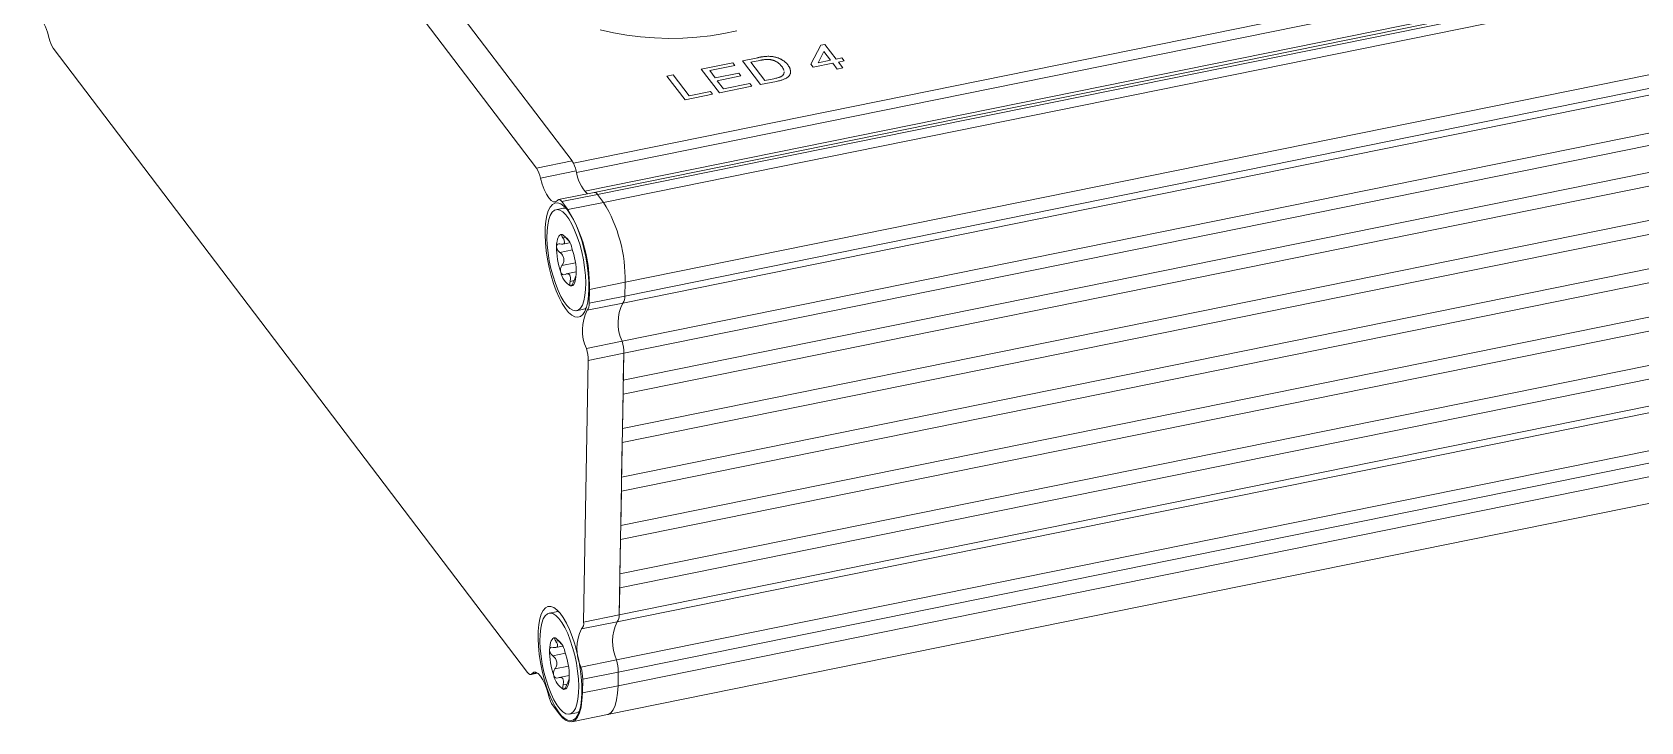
# Paper-space layout 'Sheet1' of a CAD drawing. Header units: millimetres. Extents: x 2 to 278, y 1 to 215.
# Drawn here: x 169.36 to 212.29, y 118.97 to 137.38 of the extents above; entities that cross this region are included whole.
import ezdxf

# ---------------------------------------------------------------- set-up
doc = ezdxf.new("R2010")
doc.units = ezdxf.units.MM

psp = doc.layouts.new('Sheet1')

# ---------------------------------------------------------------- linework, layer by layer
at = {"color": 7, "linetype": 'Continuous', "lineweight": 18}
for p, q in [((182.817, 133.751), (170.159, 150.416)), ((183.768, 133.943), (171.11, 150.609)), ((254.698, 147.451), (184.11, 133.135)), ((254.95, 147.419), (184.361, 133.103)), ((255.034, 147.367), (184.445, 133.052)), ((184.608, 132.837), (255.197, 147.153)), ((185.182, 130.704), (255.771, 145.02)), ((255.709, 144.467), (185.12, 130.151)), ((185.176, 130.336), (255.765, 144.652)), ((185.102, 129.131), (255.691, 143.446)), ((255.738, 143.126), (185.149, 128.81)), ((185.137, 128.09), (255.726, 142.406)), ((255.719, 142.033), (185.131, 127.717)), ((185.115, 126.798), (255.703, 141.114)), ((255.697, 140.74), (185.108, 126.425)), ((185.092, 125.505), (255.681, 139.821)), ((255.675, 139.448), (185.086, 125.132)), ((185.07, 124.213), (255.659, 138.529)), ((255.652, 138.156), (185.063, 123.84)), ((169.926, 136.953), (182.584, 120.288)), ((185.048, 122.92), (255.636, 137.236)), ((190.144, 136.528), (190.411, 137.034)), ((190.144, 136.528), (190.411, 137.034)), ((190.411, 137.034), (190.518, 137.056)), ((190.411, 137.034), (190.518, 137.056)), ((190.411, 137.034), (190.411, 137.034)), ((190.518, 137.056), (190.815, 136.664)), ((190.518, 137.056), (190.815, 136.664)), ((190.518, 137.056), (190.518, 137.056)), ((255.63, 136.863), (185.041, 122.547)), ((187.217, 136.396), (188.056, 136.566)), ((187.217, 136.396), (188.056, 136.566)), ((188.056, 136.566), (188.112, 136.493)), ((188.056, 136.566), (188.112, 136.493)), ((188.056, 136.566), (188.056, 136.566)), ((188.315, 136.619), (188.722, 136.701)), ((188.315, 136.619), (188.722, 136.701)), ((188.799, 135.982), (188.315, 136.619)), ((188.78, 136.628), (188.539, 136.579)), ((188.539, 136.579), (188.911, 136.09)), ((188.539, 136.579), (188.911, 136.09)), ((188.539, 136.579), (188.539, 136.579)), ((188.722, 136.701), (188.722, 136.701)), ((188.939, 136.735), (188.939, 136.735)), ((189.147, 136.724), (189.147, 136.724)), ((189.531, 136.502), (189.531, 136.502)), ((190.206, 136.447), (190.144, 136.528)), ((190.725, 136.552), (190.206, 136.447)), ((190.489, 136.863), (190.332, 136.566)), ((190.332, 136.566), (190.663, 136.633)), ((190.332, 136.566), (190.663, 136.633)), ((190.332, 136.566), (190.332, 136.566)), ((190.663, 136.633), (190.489, 136.863)), ((190.663, 136.633), (190.663, 136.633)), ((190.842, 136.397), (190.725, 136.552)), ((190.815, 136.664), (190.968, 136.695)), ((190.815, 136.664), (190.968, 136.695)), ((190.815, 136.664), (190.815, 136.664)), ((191.03, 136.614), (190.877, 136.583)), ((190.877, 136.583), (190.995, 136.428)), ((190.877, 136.583), (190.995, 136.428)), ((190.877, 136.583), (190.877, 136.583)), ((190.968, 136.695), (191.03, 136.614)), ((190.968, 136.695), (191.03, 136.614)), ((190.968, 136.695), (190.968, 136.695)), ((185.029, 121.828), (255.617, 136.144)), ((186.302, 136.21), (186.47, 136.244)), ((186.302, 136.21), (186.47, 136.244)), ((186.786, 135.574), (186.302, 136.21)), ((186.47, 136.244), (186.898, 135.682)), ((186.47, 136.244), (186.898, 135.681)), ((186.47, 136.244), (186.47, 136.244)), ((187.701, 135.76), (187.217, 136.396)), ((188.112, 136.493), (187.441, 136.357)), ((187.441, 136.357), (187.59, 136.161)), ((187.441, 136.357), (187.59, 136.161)), ((187.441, 136.357), (187.441, 136.357)), ((187.59, 136.161), (188.215, 136.288)), ((187.59, 136.161), (188.215, 136.288)), ((187.59, 136.161), (187.59, 136.161)), ((188.271, 136.214), (187.645, 136.087)), ((187.645, 136.087), (187.813, 135.867)), ((187.645, 136.087), (187.813, 135.867)), ((187.645, 136.087), (187.645, 136.087)), ((188.215, 136.288), (188.271, 136.214)), ((188.215, 136.288), (188.271, 136.214)), ((188.215, 136.288), (188.215, 136.288)), ((188.911, 136.09), (189.156, 136.14)), ((188.911, 136.09), (189.156, 136.139)), ((188.911, 136.09), (188.911, 136.09)), ((189.156, 136.139), (189.156, 136.14)), ((189.403, 136.241), (189.403, 136.242)), ((190.995, 136.428), (190.842, 136.397)), ((255.561, 135.958), (184.973, 121.642)), ((187.518, 135.723), (186.786, 135.574)), ((186.898, 135.682), (187.462, 135.796)), ((186.898, 135.681), (187.462, 135.796)), ((186.898, 135.681), (186.898, 135.682)), ((187.462, 135.796), (187.518, 135.723)), ((187.462, 135.796), (187.518, 135.723)), ((187.462, 135.796), (187.462, 135.796)), ((188.57, 135.936), (187.701, 135.76)), ((187.813, 135.867), (188.514, 136.009)), ((187.813, 135.867), (188.514, 136.009)), ((187.813, 135.867), (187.813, 135.867)), ((188.514, 136.009), (188.57, 135.936)), ((188.514, 136.009), (188.57, 135.936)), ((188.514, 136.009), (188.514, 136.009)), ((189.225, 136.069), (188.799, 135.982)), ((184.955, 120.622), (255.544, 134.938)), ((255.591, 134.617), (185.002, 120.301)), ((182.817, 133.751), (183.768, 133.943)), ((184.996, 119.934), (255.585, 134.25)), ((183.878, 133.679), (182.927, 133.487)), ((184.361, 133.103), (183.41, 132.911)), ((184.714, 119.164), (255.303, 133.48)), ((183.528, 132.679), (183.343, 132.642)), ((184.445, 133.052), (183.494, 132.859)), ((183.657, 132.644), (183.494, 132.859)), ((183.657, 132.644), (184.608, 132.837)), ((184.445, 133.052), (184.608, 132.837)), ((183.52, 131.724), (183.703, 131.761)), ((183.88, 130.981), (183.615, 130.927)), ((184.225, 130.143), (184.232, 130.511)), ((184.232, 130.511), (185.182, 130.704)), ((185.182, 130.704), (185.176, 130.336)), ((185.12, 130.151), (184.169, 129.958)), ((184.225, 130.143), (185.176, 130.336)), ((183.89, 129.946), (184.075, 129.984)), ((184.152, 128.938), (185.102, 129.131)), ((185.149, 128.81), (184.199, 128.617)), ((185.029, 121.828), (185.149, 128.81)), ((185.149, 128.81), (185.137, 128.09)), ((184.078, 121.635), (184.199, 128.617)), ((185.131, 127.717), (185.115, 126.798)), ((185.108, 126.425), (185.092, 125.505)), ((185.086, 125.132), (185.07, 124.213)), ((185.063, 123.84), (185.048, 122.92)), ((185.041, 122.547), (185.029, 121.828)), ((183.342, 121.909), (183.157, 121.871)), ((184.973, 121.642), (184.022, 121.45)), ((184.078, 121.635), (185.029, 121.828)), ((183.334, 120.954), (183.516, 120.991)), ((184.004, 120.429), (184.955, 120.622)), ((182.668, 120.236), (182.849, 120.273)), ((183.694, 120.211), (183.428, 120.157)), ((185.002, 120.301), (184.052, 120.109)), ((185.002, 120.301), (184.996, 119.934)), ((184.045, 119.741), (184.052, 120.109)), ((184.045, 119.741), (184.996, 119.934)), ((183.261, 119.396), (183.424, 119.181)), ((183.703, 119.176), (183.889, 119.214)), ((183.763, 118.972), (184.714, 119.164))]:
    psp.add_line(p, q, dxfattribs=at)
at = {"color": 8, "linetype": 'Continuous', "lineweight": 18}
for p, q in [((183.803, 133.886), (254.355, 148.195)), ((254.462, 147.945), (183.89, 133.633)), ((183.593, 131.905), (183.523, 131.891)), ((183.779, 131.572), (183.439, 131.503)), ((183.86, 131.227), (183.498, 131.153)), ((183.822, 130.75), (183.716, 130.729)), ((183.407, 121.135), (183.337, 121.121)), ((183.593, 120.802), (183.253, 120.733)), ((182.698, 120.256), (182.831, 120.283)), ((183.674, 120.457), (183.311, 120.383)), ((183.636, 119.98), (183.53, 119.958))]:
    psp.add_line(p, q, dxfattribs=at)
at = {"color": 7, "linetype": 'Continuous', "lineweight": 18, "flags": 128}
for points in [[(169.816, 137.217), (169.771, 137.378), (169.717, 137.524), (169.657, 137.65), (169.593, 137.749), (169.529, 137.818), (169.468, 137.852), (169.411, 137.851), (169.363, 137.813)], [(184.523, 137.447), (184.872, 137.367), (185.231, 137.304), (185.599, 137.258), (185.973, 137.229), (186.349, 137.217), (186.725, 137.223), (187.097, 137.247), (187.463, 137.288), (187.821, 137.346), (188.166, 137.421)], [(182.927, 133.487), (182.972, 133.326), (183.026, 133.18), (183.086, 133.054), (183.15, 132.955), (183.214, 132.886), (183.275, 132.852), (183.331, 132.853), (183.38, 132.891)], [(184.22, 130.527), (184.21, 130.343), (184.188, 130.179), (184.155, 130.04), (184.11, 129.927), (184.055, 129.843), (183.991, 129.79), (183.92, 129.77), (183.842, 129.782), (183.76, 129.826), (183.676, 129.902), (183.59, 130.007), (183.505, 130.14), (183.424, 130.298), (183.346, 130.477), (183.275, 130.673), (183.211, 130.883), (183.157, 131.101), (183.112, 131.324), (183.079, 131.546), (183.058, 131.763), (183.049, 131.97), (183.052, 132.163), (183.068, 132.337), (183.095, 132.489), (183.135, 132.616), (183.185, 132.714), (183.244, 132.782), (183.312, 132.819), (183.387, 132.823), (183.467, 132.795), (183.55, 132.735), (183.636, 132.644), (183.721, 132.525), (183.804, 132.379), (183.884, 132.21), (183.959, 132.022), (184.026, 131.819), (184.085, 131.604), (184.135, 131.383), (184.174, 131.16), (184.201, 130.94), (184.217, 130.727), (184.22, 130.527)], [(183.189, 132.491), (183.148, 132.378), (183.119, 132.239), (183.103, 132.077), (183.099, 131.895), (183.107, 131.698), (183.129, 131.492), (183.162, 131.28), (183.206, 131.069), (183.261, 130.864), (183.324, 130.669), (183.395, 130.489), (183.471, 130.329), (183.55, 130.193), (183.631, 130.084), (183.712, 130.005), (183.79, 129.958), (183.865, 129.944), (183.933, 129.962), (183.993, 130.014), (184.044, 130.097), (184.084, 130.21), (184.113, 130.349), (184.13, 130.511), (184.134, 130.693), (184.125, 130.89), (184.104, 131.096), (184.071, 131.308), (184.026, 131.519), (183.972, 131.724), (183.909, 131.919), (183.838, 132.099), (183.762, 132.259), (183.683, 132.395), (183.601, 132.504), (183.521, 132.583), (183.442, 132.63), (183.368, 132.644), (183.3, 132.626), (183.24, 132.574), (183.189, 132.491)], [(183.494, 132.859), (183.478, 132.878), (183.463, 132.893), (183.447, 132.903), (183.432, 132.91), (183.418, 132.912), (183.404, 132.909), (183.391, 132.902), (183.38, 132.891)], [(183.611, 132.674), (183.553, 132.682), (183.528, 132.679)], [(183.502, 131.981), (183.472, 131.979), (183.445, 131.965), (183.42, 131.94), (183.399, 131.903), (183.381, 131.857), (183.368, 131.8), (183.358, 131.735), (183.353, 131.663)], [(183.73, 130.607), (183.76, 130.609), (183.788, 130.623), (183.813, 130.648), (183.834, 130.685), (183.852, 130.731), (183.865, 130.788), (183.874, 130.853), (183.879, 130.925)], [(184.075, 129.984), (184.118, 130), (184.149, 130.021)], [(184.033, 119.757), (184.024, 119.573), (184.002, 119.409), (183.968, 119.269), (183.923, 119.157), (183.869, 119.073), (183.805, 119.02), (183.733, 119), (183.656, 119.012), (183.574, 119.056), (183.489, 119.132), (183.404, 119.237), (183.319, 119.37), (183.237, 119.528), (183.16, 119.707), (183.089, 119.903), (183.025, 120.113), (182.97, 120.331), (182.926, 120.554), (182.893, 120.776), (182.871, 120.993), (182.862, 121.2), (182.865, 121.393), (182.881, 121.567), (182.909, 121.719), (182.948, 121.845), (182.998, 121.944), (183.058, 122.012), (183.126, 122.049), (183.2, 122.053), (183.28, 122.025), (183.364, 121.965), (183.449, 121.874), (183.534, 121.755), (183.618, 121.609), (183.698, 121.44), (183.772, 121.252), (183.84, 121.048), (183.899, 120.834), (183.949, 120.613), (183.988, 120.389), (184.015, 120.169), (184.03, 119.957), (184.033, 119.757)], [(183.424, 121.903), (183.367, 121.912), (183.342, 121.909)], [(183.002, 121.721), (182.962, 121.608), (182.933, 121.469), (182.916, 121.306), (182.912, 121.125), (182.921, 120.928), (182.942, 120.722), (182.975, 120.51), (183.02, 120.299), (183.074, 120.093), (183.138, 119.898), (183.208, 119.719), (183.284, 119.559), (183.364, 119.423), (183.445, 119.314), (183.526, 119.235), (183.604, 119.188), (183.678, 119.173), (183.746, 119.192), (183.807, 119.244), (183.857, 119.327), (183.898, 119.439), (183.927, 119.579), (183.944, 119.741), (183.948, 119.923), (183.939, 120.12), (183.918, 120.326), (183.884, 120.538), (183.84, 120.749), (183.785, 120.954), (183.722, 121.149), (183.652, 121.329), (183.576, 121.489), (183.496, 121.624), (183.415, 121.733), (183.334, 121.812), (183.256, 121.86), (183.182, 121.874), (183.114, 121.856), (183.053, 121.804), (183.002, 121.721)], [(183.316, 121.211), (183.286, 121.209), (183.258, 121.195), (183.234, 121.17), (183.212, 121.133), (183.195, 121.086), (183.181, 121.03), (183.172, 120.965), (183.167, 120.892)], [(182.584, 120.288), (182.6, 120.269), (182.616, 120.254), (182.631, 120.243), (182.646, 120.237), (182.661, 120.235), (182.674, 120.238), (182.687, 120.245), (182.698, 120.256)], [(183.151, 119.66), (183.106, 119.82), (183.052, 119.967), (182.992, 120.093), (182.929, 120.192), (182.865, 120.26), (182.803, 120.295), (182.747, 120.293), (182.698, 120.256)], [(183.544, 119.837), (183.574, 119.839), (183.602, 119.853), (183.626, 119.878), (183.648, 119.914), (183.665, 119.961), (183.679, 120.018), (183.688, 120.083), (183.693, 120.155)], [(184.996, 119.934), (184.985, 119.733), (184.959, 119.556), (184.92, 119.408), (184.868, 119.293), (184.804, 119.212), (184.731, 119.169), (184.714, 119.164)], [(184.714, 119.164), (184.731, 119.169), (184.804, 119.212), (184.868, 119.293), (184.92, 119.408), (184.959, 119.556), (184.985, 119.733), (184.996, 119.934)], [(183.424, 119.181), (183.518, 119.075), (183.61, 119.004), (183.698, 118.971), (183.78, 118.976), (183.854, 119.019), (183.917, 119.1), (183.97, 119.215), (184.009, 119.363), (184.034, 119.54), (184.045, 119.741)], [(183.889, 119.214), (183.932, 119.23), (183.962, 119.251)]]:
    psp.add_lwpolyline(points, dxfattribs=at)
at = {"color": 7, "linetype": 'Continuous', "lineweight": 18}
for centre, radius, start, end in [((170.555, 137.371), 0.755, 191.7646, 213.5959), ((183.138, 133.525), 0.755, 11.7646, 33.5959), ((182.188, 133.333), 0.755, 11.7646, 33.5959), ((184.942, 133.824), 1.074, 187.7397, 224.8182), ((184.37, 133.333), 0.327, 217.3043, 234.5674), ((184.36, 133.008), 0.0957, 27.1683, 89.3603), ((180.36, 130.613), 3.873, 358.4968, 31.6361), ((181.311, 130.805), 3.873, 358.4968, 31.6361), ((183.242, 131.517), 0.532, 10.3212, 60.6779), ((185.316, 131.636), 1.963, 179.2149, 199.65), ((181.917, 130.952), 1.963, 359.2149, 19.65), ((183.991, 131.071), 0.532, 190.3212, 240.6779), ((183.993, 130.112), 0.234, 318.823, 7.6), ((186.177, 129.622), 1.182, 153.4362, 204.5808), ((184.944, 130.305), 0.234, 318.823, 7.6), ((185.227, 129.429), 1.182, 153.4362, 204.5808), ((183.092, 128.618), 1.107, 359.9329, 16.7781), ((184.042, 128.811), 1.107, 359.9329, 16.7781), ((183.846, 121.604), 0.234, 318.823, 7.6), ((186.03, 121.114), 1.182, 153.4362, 204.5808), ((184.796, 121.797), 0.234, 318.823, 7.6), ((183.055, 120.747), 0.532, 10.3212, 60.6779), ((185.079, 120.921), 1.182, 153.4362, 204.5808), ((185.13, 120.866), 1.963, 179.2149, 199.65), ((181.73, 120.182), 1.963, 359.2149, 19.65), ((183.895, 120.303), 1.107, 359.9329, 16.7781), ((183.805, 120.301), 0.532, 190.3212, 240.6779), ((182.945, 120.11), 1.107, 359.9329, 16.7781), ((183.89, 119.814), 0.755, 191.7646, 213.5959)]:
    psp.add_arc(centre, radius, start, end, dxfattribs=at)
for points, knots in [([(188.722, 136.701), (188.733, 136.703), (188.755, 136.708), (188.787, 136.714), (188.817, 136.719), (188.845, 136.723), (188.871, 136.727), (188.895, 136.731), (188.918, 136.733), (188.932, 136.734), (188.939, 136.735)], [0, 0, 0, 0, 0.1578913, 0.306795, 0.4456752, 0.5745567, 0.6946308, 0.8059774, 0.9077641, 1, 1, 1, 1]), ([(188.722, 136.701), (188.733, 136.703), (188.755, 136.708), (188.787, 136.714), (188.817, 136.719), (188.845, 136.723), (188.871, 136.727), (188.895, 136.73), (188.918, 136.733), (188.932, 136.734), (188.939, 136.735)], [0, 0, 0, 0, 0.1578913, 0.306795, 0.4456752, 0.5745567, 0.6946308, 0.8059774, 0.9077641, 1, 1, 1, 1]), ([(188.987, 136.655), (188.98, 136.655), (188.967, 136.655), (188.946, 136.654), (188.923, 136.652), (188.899, 136.649), (188.872, 136.645), (188.843, 136.64), (188.812, 136.635), (188.791, 136.63), (188.78, 136.628)], [0, 0, 0, 0, 0.087425, 0.185248, 0.292738, 0.411206, 0.541246, 0.682781, 0.836034, 1, 1, 1, 1]), ([(188.939, 136.735), (188.957, 136.736), (188.993, 136.738), (189.046, 136.737), (189.098, 136.732), (189.131, 136.727), (189.147, 136.724)], [0, 0, 0, 0, 0.261213, 0.5120482, 0.7577925, 1, 1, 1, 1]), ([(188.939, 136.735), (188.957, 136.736), (188.993, 136.738), (189.046, 136.737), (189.098, 136.732), (189.131, 136.727), (189.147, 136.724)], [0, 0, 0, 0, 0.261213, 0.5120482, 0.7577925, 1, 1, 1, 1]), ([(189.362, 136.469), (189.355, 136.477), (189.343, 136.493), (189.323, 136.515), (189.302, 136.536), (189.28, 136.555), (189.258, 136.572), (189.235, 136.587), (189.211, 136.6), (189.186, 136.612), (189.161, 136.622), (189.136, 136.63), (189.111, 136.638), (189.086, 136.644), (189.061, 136.649), (189.036, 136.652), (189.011, 136.654), (188.995, 136.655), (188.987, 136.655)], [0, 0, 0, 0, 0.091264, 0.177443, 0.258686, 0.334788, 0.406046, 0.47373, 0.537158, 0.596987, 0.654512, 0.709268, 0.761503, 0.811836, 0.860596, 0.9078, 0.954256, 1, 1, 1, 1]), ([(189.147, 136.724), (189.157, 136.722), (189.178, 136.718), (189.208, 136.711), (189.237, 136.702), (189.266, 136.693), (189.293, 136.682), (189.32, 136.67), (189.345, 136.658), (189.37, 136.644), (189.393, 136.629), (189.416, 136.614), (189.438, 136.597), (189.458, 136.58), (189.478, 136.562), (189.497, 136.543), (189.514, 136.523), (189.525, 136.509), (189.531, 136.502)], [0, 0, 0, 0, 0.056809, 0.113874, 0.170522, 0.227532, 0.285334, 0.343678, 0.403164, 0.464002, 0.525827, 0.589097, 0.653293, 0.719115, 0.786763, 0.855798, 0.926841, 1, 1, 1, 1]), ([(189.147, 136.724), (189.157, 136.722), (189.178, 136.718), (189.208, 136.71), (189.237, 136.702), (189.266, 136.692), (189.293, 136.682), (189.32, 136.67), (189.345, 136.657), (189.37, 136.644), (189.393, 136.629), (189.416, 136.614), (189.438, 136.597), (189.458, 136.58), (189.478, 136.562), (189.497, 136.543), (189.514, 136.523), (189.525, 136.509), (189.531, 136.502)], [0, 0, 0, 0, 0.056809, 0.113874, 0.170522, 0.227532, 0.285334, 0.343678, 0.403164, 0.464002, 0.525827, 0.589097, 0.653293, 0.719115, 0.786763, 0.855798, 0.926841, 1, 1, 1, 1]), ([(189.531, 136.502), (189.539, 136.49), (189.556, 136.467), (189.575, 136.433), (189.589, 136.4), (189.597, 136.368), (189.601, 136.338), (189.6, 136.309), (189.596, 136.283), (189.587, 136.258), (189.575, 136.236), (189.561, 136.215), (189.543, 136.196), (189.524, 136.178), (189.5, 136.162), (189.473, 136.146), (189.441, 136.132), (189.406, 136.118), (189.366, 136.104), (189.323, 136.091), (189.276, 136.079), (189.242, 136.072), (189.225, 136.069)], [0, 0, 0, 0, 0.070538, 0.137266, 0.200474, 0.260575, 0.317206, 0.370107, 0.419809, 0.466225, 0.510119, 0.552067, 0.591849, 0.630323, 0.668702, 0.708693, 0.750643, 0.795033, 0.841979, 0.891764, 0.944294, 1, 1, 1, 1]), ([(189.531, 136.502), (189.554, 136.47), (189.587, 136.426), (189.59, 136.379), (189.591, 136.365)], [0, 0, 0, 0, 0.705267, 1, 1, 1, 1]), ([(189.156, 136.14), (189.174, 136.143), (189.207, 136.15), (189.253, 136.162), (189.292, 136.174), (189.325, 136.187), (189.351, 136.2), (189.372, 136.213), (189.39, 136.227), (189.399, 136.237), (189.403, 136.242)], [0, 0, 0, 0, 0.1779645, 0.3366692, 0.4761439, 0.597362, 0.7070405, 0.8092698, 0.9070834, 1, 1, 1, 1]), ([(189.156, 136.139), (189.174, 136.143), (189.207, 136.15), (189.253, 136.162), (189.292, 136.174), (189.325, 136.187), (189.351, 136.199), (189.372, 136.213), (189.39, 136.227), (189.399, 136.237), (189.403, 136.241)], [0, 0, 0, 0, 0.1779645, 0.3366692, 0.4761439, 0.597362, 0.7070405, 0.8092698, 0.9070834, 1, 1, 1, 1]), ([(189.42, 136.356), (189.419, 136.361), (189.415, 136.4), (189.387, 136.437), (189.362, 136.469)], [0, 0, 0, 0, 0.12389, 1, 1, 1, 1]), ([(189.403, 136.241), (189.415, 136.262), (189.431, 136.289), (189.425, 136.317), (189.424, 136.323)], [0, 0, 0, 0, 0.782213, 1, 1, 1, 1]), ([(189.403, 136.242), (189.415, 136.263), (189.431, 136.289), (189.425, 136.317), (189.424, 136.323)], [0, 0, 0, 0, 0.782213, 1, 1, 1, 1]), ([(183.523, 131.891), (183.54, 131.864), (183.555, 131.839), (183.57, 131.791), (183.572, 131.77), (183.557, 131.738), (183.541, 131.728), (183.499, 131.72), (183.474, 131.722), (183.447, 131.729)], [0, 0, 0, 0, 0.25, 0.25, 0.5, 0.5, 0.75, 0.75, 1, 1, 1, 1]), ([(183.502, 131.981), (183.502, 131.981), (183.5, 131.981), (183.499, 131.98), (183.499, 131.979)], [0, 0, 0, 0, 0.023549, 1, 1, 1, 1]), ([(183.615, 131.879), (183.595, 131.905), (183.572, 131.929), (183.531, 131.967), (183.513, 131.98), (183.502, 131.981)], [0, 0, 0, 0, 0.5, 0.5, 1, 1, 1, 1]), ([(183.677, 131.806), (183.669, 131.816), (183.649, 131.839), (183.628, 131.864), (183.615, 131.879)], [0, 0, 0, 0, 0.399868, 1, 1, 1, 1]), ([(183.447, 131.729), (183.423, 131.735), (183.399, 131.734), (183.365, 131.711), (183.354, 131.69), (183.353, 131.663)], [0, 0, 0, 0, 0.5, 0.5, 1, 1, 1, 1]), ([(183.353, 131.663), (183.353, 131.635), (183.361, 131.603), (183.393, 131.546), (183.415, 131.52), (183.439, 131.503)], [0, 0, 0, 0, 0.5, 0.5, 1, 1, 1, 1]), ([(183.439, 131.503), (183.466, 131.484), (183.49, 131.46), (183.53, 131.404), (183.544, 131.371), (183.556, 131.302), (183.552, 131.267), (183.533, 131.204), (183.517, 131.177), (183.498, 131.153)], [0, 0, 0, 0, 0.25, 0.25, 0.5, 0.5, 0.75, 0.75, 1, 1, 1, 1]), ([(183.498, 131.153), (183.48, 131.132), (183.466, 131.103), (183.455, 131.039), (183.457, 131.005), (183.468, 130.976)], [0, 0, 0, 0, 0.5, 0.5, 1, 1, 1, 1]), ([(183.468, 130.976), (183.478, 130.947), (183.496, 130.925), (183.537, 130.905), (183.56, 130.906), (183.582, 130.916)], [0, 0, 0, 0, 0.5, 0.5, 1, 1, 1, 1]), ([(183.582, 130.916), (183.606, 130.927), (183.63, 130.932), (183.674, 130.926), (183.693, 130.916), (183.72, 130.879), (183.726, 130.853), (183.728, 130.794), (183.724, 130.762), (183.716, 130.729)], [0, 0, 0, 0, 0.25, 0.25, 0.5, 0.5, 0.75, 0.75, 1, 1, 1, 1]), ([(183.716, 130.729), (183.709, 130.698), (183.706, 130.668), (183.711, 130.623), (183.719, 130.608), (183.73, 130.607)], [0, 0, 0, 0, 0.5, 0.5, 1, 1, 1, 1]), ([(183.73, 130.607), (183.742, 130.606), (183.756, 130.617), (183.783, 130.658), (183.797, 130.687), (183.809, 130.717)], [0, 0, 0, 0, 0.5, 0.5, 1, 1, 1, 1]), ([(183.809, 130.717), (183.819, 130.743), (183.838, 130.791), (183.863, 130.844), (183.871, 130.861), (183.873, 130.867)], [0, 0, 0, 0, 0.442776, 0.810389, 1, 1, 1, 1]), ([(183.337, 121.121), (183.354, 121.094), (183.368, 121.068), (183.384, 121.021), (183.385, 121), (183.371, 120.968), (183.355, 120.958), (183.313, 120.95), (183.288, 120.952), (183.261, 120.959)], [0, 0, 0, 0, 0.25, 0.25, 0.5, 0.5, 0.75, 0.75, 1, 1, 1, 1]), ([(183.316, 121.211), (183.316, 121.211), (183.314, 121.211), (183.313, 121.21), (183.312, 121.209)], [0, 0, 0, 0, 0.0235489, 1, 1, 1, 1]), ([(183.429, 121.109), (183.408, 121.135), (183.386, 121.159), (183.345, 121.197), (183.327, 121.209), (183.316, 121.211)], [0, 0, 0, 0, 0.5, 0.5, 1, 1, 1, 1]), ([(183.49, 121.036), (183.482, 121.046), (183.463, 121.069), (183.442, 121.094), (183.429, 121.109)], [0, 0, 0, 0, 0.399868, 1, 1, 1, 1]), ([(183.167, 120.892), (183.166, 120.865), (183.175, 120.833), (183.206, 120.776), (183.229, 120.75), (183.253, 120.733)], [0, 0, 0, 0, 0.5, 0.5, 1, 1, 1, 1]), ([(183.261, 120.959), (183.236, 120.965), (183.213, 120.964), (183.179, 120.941), (183.168, 120.92), (183.167, 120.892)], [0, 0, 0, 0, 0.5, 0.5, 1, 1, 1, 1]), ([(183.253, 120.733), (183.279, 120.714), (183.304, 120.69), (183.343, 120.634), (183.358, 120.601), (183.369, 120.532), (183.366, 120.497), (183.346, 120.434), (183.33, 120.406), (183.311, 120.383)], [0, 0, 0, 0, 0.25, 0.25, 0.5, 0.5, 0.75, 0.75, 1, 1, 1, 1]), ([(183.311, 120.383), (183.293, 120.362), (183.28, 120.333), (183.269, 120.269), (183.271, 120.234), (183.281, 120.205)], [0, 0, 0, 0, 0.5, 0.5, 1, 1, 1, 1]), ([(183.281, 120.205), (183.291, 120.177), (183.309, 120.155), (183.35, 120.135), (183.374, 120.136), (183.396, 120.146)], [0, 0, 0, 0, 0.5, 0.5, 1, 1, 1, 1]), ([(183.396, 120.146), (183.42, 120.157), (183.444, 120.161), (183.487, 120.156), (183.507, 120.146), (183.533, 120.109), (183.54, 120.083), (183.542, 120.024), (183.537, 119.992), (183.53, 119.958)], [0, 0, 0, 0, 0.25, 0.25, 0.5, 0.5, 0.75, 0.75, 1, 1, 1, 1]), ([(183.53, 119.958), (183.523, 119.928), (183.52, 119.898), (183.525, 119.852), (183.533, 119.838), (183.544, 119.837)], [0, 0, 0, 0, 0.5, 0.5, 1, 1, 1, 1]), ([(183.544, 119.837), (183.555, 119.836), (183.569, 119.847), (183.597, 119.888), (183.61, 119.917), (183.622, 119.947)], [0, 0, 0, 0, 0.5, 0.5, 1, 1, 1, 1]), ([(183.622, 119.947), (183.633, 119.973), (183.652, 120.021), (183.676, 120.074), (183.684, 120.091), (183.687, 120.097)], [0, 0, 0, 0, 0.442776, 0.810389, 1, 1, 1, 1])]:
    psp.add_open_spline(points, degree=3, knots=knots, dxfattribs=at)
for points in [[(183.492, 131.977), (183.484, 131.965), (183.497, 131.929), (183.523, 131.891)], [(183.305, 121.207), (183.298, 121.195), (183.311, 121.159), (183.337, 121.121)]]:
    psp.add_open_spline(points, degree=3, dxfattribs=at)

doc.saveas('drawing.dxf')
